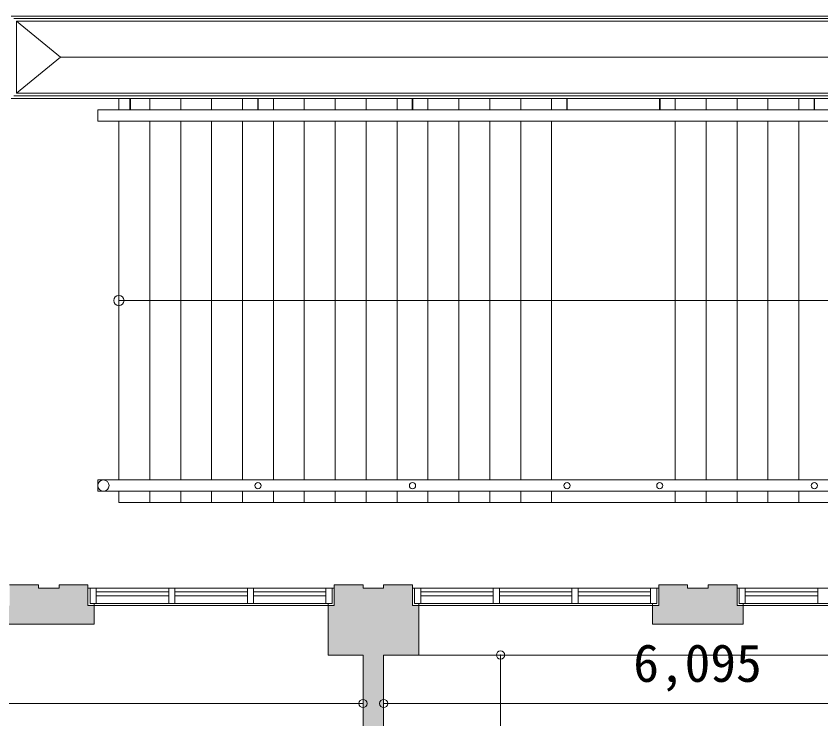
# Model space of a CAD drawing. Units: millimetres at full size, sheet at 1:200; details may follow other scales. Extents: x -96239 to 62349, y -170536 to 17264.
# Drawn here: x -17784 to -9972, y -43087 to -36261 of the extents above; entities that cross this region are included whole.
import ezdxf
from ezdxf.enums import TextEntityAlignment as Align

# ---------------------------------------------------------------- set-up
doc = ezdxf.new("R2010")
doc.units = ezdxf.units.MM
doc.header["$LTSCALE"] = 200
doc.header["$PDMODE"] = 32
doc.header["$PDSIZE"] = 80
for name, color, linetype, lineweight in [('0-1_躯体', 7, 'Continuous', 9), ('0-2_建具', 7, 'Continuous', 9), ('0-5_設備機器', 7, 'Continuous', 9), ('0-6_寸法', 4, 'Continuous', 5)]:
    doc.layers.add(name, color=color, linetype=linetype, lineweight=lineweight)
doc.styles.add('ＭＳ ゴシック', font='')
doc.styles.get('ＭＳ ゴシック').set_extended_font_data('MS Gothic')

msp = doc.modelspace()

# ---------------------------------------------------------------- linework, layer by layer
at = {"layer": '0-1_躯体'}
for p, q in [((-17831.1, -36261.2), (-4486.1, -36261.2)), ((-17806.1, -36286.2), (-6839.6, -36286.2)), ((-17781.1, -36311.2), (-17781.1, -37011.2)), ((-17781.1, -36311.2), (-17351.1, -36661.2)), ((-6855.8, -36311.2), (-17781.1, -36311.2)), ((-17351.1, -36661.2), (-17781.1, -37011.2)), ((-7082.7, -36661.2), (-17351.1, -36661.2)), ((-7309.5, -37011.2), (-17781.1, -37011.2)), ((-17831.1, -37061.2), (-7342, -37061.2)), ((-7325.8, -37036.2), (-17806.1, -37036.2)), ((-17566.1, -41786.2), (-17846.1, -41786.2)), ((-17566.1, -41786.2), (-17566.1, -41816.2)), ((-17086.1, -41786.2), (-17086.1, -41986.2)), ((-14696.1, -41986.2), (-14696.1, -41786.2)), ((-14416.1, -41786.2), (-14696.1, -41786.2)), ((-14416.1, -41786.2), (-14416.1, -41816.2)), ((-14216.1, -41786.2), (-14216.1, -41816.2)), ((-14216.1, -41786.2), (-13936.1, -41786.2)), ((-13936.1, -41786.2), (-13936.1, -41986.2)), ((-11546.1, -41986.2), (-11546.1, -41786.2)), ((-11266.1, -41786.2), (-11546.1, -41786.2)), ((-11266.1, -41786.2), (-11266.1, -41816.2)), ((-14216.1, -41816.2), (-14416.1, -41816.2)), ((-14696.1, -41986.2), (-17086.1, -41986.2)), ((-17026.1, -42166.2), (-17026.1, -41986.2)), ((-14756.1, -42466.2), (-14756.1, -41986.2)), ((-11546.1, -41986.2), (-13936.1, -41986.2)), ((-13876.1, -42466.2), (-13876.1, -41986.2)), ((-11606.1, -42166.2), (-11606.1, -41986.2)), ((-8396.1, -41986.2), (-10786.1, -41986.2)), ((-10726.1, -42166.2), (-10726.1, -41986.2)), ((-17026.1, -42166.2), (-17906.1, -42166.2)), ((-10726.1, -42166.2), (-11606.1, -42166.2)), ((-14756.1, -42466.2), (-14416.1, -42466.2)), ((-14416.1, -43674.5), (-14416.1, -42466.2)), ((-14216.1, -43674.5), (-14216.1, -42466.2)), ((-13876.1, -42466.2), (-14216.1, -42466.2))]:
    msp.add_line(p, q, dxfattribs=at)
for points in [[(-17086.1, -41786.2), (-17366.1, -41786.2), (-17366.1, -41816.2), (-17566.1, -41816.2)], [(-10786.1, -41986.2), (-10786.1, -41786.2), (-11066.1, -41786.2), (-11066.1, -41816.2), (-11266.1, -41816.2)]]:
    msp.add_lwpolyline(points, dxfattribs=at)
at = {"layer": '0-1_躯体', "color": 9}
for points in [[(-17566.1, -41816.2), (-17566.1, -41786.2), (-17846.1, -41816.2), (-17846.1, -41786.2)], [(-17086.1, -41986.2), (-17086.1, -41786.2), (-17366.1, -41986.2), (-17366.1, -41786.2)], [(-14416.1, -41786.2), (-14696.2, -41786.2), (-14416.1, -41986.2), (-14696.2, -41986.2)], [(-13936.1, -41786.2), (-14216.1, -41786.2), (-13936.1, -42466.2), (-14216.1, -42466.2)], [(-11266.1, -41786.2), (-11546.2, -41786.2), (-11266.1, -41986.2), (-11546.2, -41986.2)], [(-11066.1, -41786.2), (-11066.1, -41986.2), (-10786, -41786.2), (-10786, -41986.2)], [(-17366.1, -41816.2), (-17846.2, -41816.2), (-17366.1, -41986.2), (-17846.2, -41986.2)], [(-14216.1, -41816.2), (-14416.1, -41816.2), (-14216.1, -42466.2), (-14416.1, -42466.2)], [(-11066.1, -41816.2), (-11266.1, -41816.2), (-11066.1, -41986.2), (-11266.1, -41986.2)], [(-17026.1, -41986.2), (-17906.1, -41986.2), (-17026.1, -42166.2), (-17906.1, -42166.2)], [(-14756.2, -41986.2), (-14756.2, -42466.2), (-14416.1, -41986.2), (-14416.1, -42466.2)], [(-13876.1, -41986.2), (-13936.1, -41986.2), (-13876.1, -42466.2), (-13936.1, -42466.2)], [(-10726.1, -41986.2), (-11606.1, -41986.2), (-10726.1, -42166.2), (-11606.1, -42166.2)], [(-14216.1, -42466.2), (-14416.1, -42466.2), (-14216.1, -48141.2), (-14416.1, -48141.2)]]:
    msp.add_solid(points, dxfattribs=at)
at = {"layer": '0-2_建具'}
for p, q in [((-16786.1, -37061.2), (-16786.1, -37171.2)), ((-7342, -37061.2), (-16786.1, -37061.2)), ((-16678.6, -37061.2), (-16678.6, -37171.2)), ((-16673.6, -37061.2), (-16673.6, -37171.2)), ((-16486.1, -37061.2), (-16486.1, -37171.2)), ((-16186.1, -37061.2), (-16186.1, -37171.2)), ((-15886.1, -37061.2), (-15886.1, -37171.2)), ((-15586.1, -37061.2), (-15586.1, -37171.2)), ((-15438.6, -37061.2), (-15438.6, -37171.2)), ((-15433.6, -37061.2), (-15433.6, -37171.2)), ((-15286.1, -37061.2), (-15286.1, -37171.2)), ((-14986.1, -37061.2), (-14986.1, -37171.2)), ((-14686.1, -37061.2), (-14686.1, -37171.2)), ((-14386.1, -37061.2), (-14386.1, -37171.2)), ((-14086.1, -37061.2), (-14086.1, -37171.2)), ((-13938.6, -37061.2), (-13938.6, -37171.2)), ((-13933.6, -37061.2), (-13933.6, -37171.2)), ((-13786.1, -37061.2), (-13786.1, -37171.2)), ((-13486.1, -37061.2), (-13486.1, -37171.2)), ((-13186.1, -37061.2), (-13186.1, -37171.2)), ((-12886.1, -37061.2), (-12886.1, -37171.2)), ((-12586.1, -37061.2), (-12586.1, -37171.2)), ((-12438.6, -37061.2), (-12438.6, -37171.2)), ((-12433.6, -37061.2), (-12433.6, -37171.2)), ((-11538.6, -37061.2), (-11538.6, -37171.2)), ((-11533.6, -37061.2), (-11533.6, -37171.2)), ((-11386.1, -37061.2), (-11386.1, -37171.2)), ((-11086.1, -37061.2), (-11086.1, -37171.2)), ((-10786.1, -37061.2), (-10786.1, -37171.2)), ((-10486.1, -37061.2), (-10486.1, -37171.2)), ((-10186.1, -37061.2), (-10186.1, -37171.2)), ((-10038.6, -37061.2), (-10038.6, -37171.2)), ((-10033.6, -37061.2), (-10033.6, -37171.2)), ((-16991.1, -37281.2), (-16991.1, -37171.2)), ((-16991.1, -37171.2), (-7413.3, -37171.2)), ((-16991.1, -37281.2), (-7484.6, -37281.2)), ((-16786.1, -37281.2), (-16786.1, -40766.2)), ((-16486.1, -37281.2), (-16486.1, -40766.2)), ((-16186.1, -37281.2), (-16186.1, -40766.2)), ((-15886.1, -37281.2), (-15886.1, -40766.2)), ((-15586.1, -37281.2), (-15586.1, -40766.2)), ((-15286.1, -37281.2), (-15286.1, -40766.2)), ((-14986.1, -37281.2), (-14986.1, -40766.2)), ((-14686.1, -37281.2), (-14686.1, -40766.2)), ((-14386.1, -37281.2), (-14386.1, -40766.2)), ((-14086.1, -37281.2), (-14086.1, -40766.2)), ((-13786.1, -37281.2), (-13786.1, -40766.2)), ((-13486.1, -37281.2), (-13486.1, -40766.2)), ((-13186.1, -37281.2), (-13186.1, -40766.2)), ((-12886.1, -37281.2), (-12886.1, -40766.2)), ((-12586.1, -37281.2), (-12586.1, -40766.2)), ((-11386.1, -37281.2), (-11386.1, -40766.2)), ((-11086.1, -37281.2), (-11086.1, -40766.2)), ((-10786.1, -37281.2), (-10786.1, -40766.2)), ((-10486.1, -37281.2), (-10486.1, -40766.2)), ((-10186.1, -37281.2), (-10186.1, -40766.2)), ((-9286.1, -39023.7), (-16786.1, -39023.7)), ((-16991.1, -40821.2), (-16991.1, -40766.2)), ((-16991.1, -40766.2), (-9743.5, -40766.2)), ((-16990.5, -40788.5), (-16990.5, -40876.2)), ((-16990.5, -40876.2), (-9814.8, -40876.2)), ((-16786.1, -40876.2), (-16786.1, -40986.2)), ((-16486.1, -40876.2), (-16486.1, -40986.2)), ((-16186.1, -40876.2), (-16186.1, -40986.2)), ((-15886.1, -40876.2), (-15886.1, -40986.2)), ((-15586.1, -40876.2), (-15586.1, -40986.2)), ((-15286.1, -40876.2), (-15286.1, -40986.2)), ((-14986.1, -40876.2), (-14986.1, -40986.2)), ((-14686.1, -40876.2), (-14686.1, -40986.2)), ((-14386.1, -40876.2), (-14386.1, -40986.2)), ((-14086.1, -40876.2), (-14086.1, -40986.2)), ((-13786.1, -40876.2), (-13786.1, -40986.2)), ((-13486.1, -40876.2), (-13486.1, -40986.2)), ((-13186.1, -40876.2), (-13186.1, -40986.2)), ((-12886.1, -40876.2), (-12886.1, -40986.2)), ((-12586.1, -40876.2), (-12586.1, -40986.2)), ((-11386.1, -40876.2), (-11386.1, -40986.2)), ((-11086.1, -40876.2), (-11086.1, -40986.2)), ((-10786.1, -40876.2), (-10786.1, -40986.2)), ((-10486.1, -40876.2), (-10486.1, -40986.2)), ((-10186.1, -40876.2), (-10186.1, -40986.2)), ((-16786.1, -40986.2), (-9886.1, -40986.2)), ((-17050.8, -41816.2), (-17086, -41816.2)), ((-17086, -41986.2), (-17086, -41816.2)), ((-17066.1, -41816.2), (-17066.1, -41966.2)), ((-17050.8, -41816.2), (-14696.2, -41816.2)), ((-17006.1, -41816.2), (-17006.1, -41966.2)), ((-17006.1, -41853.7), (-16302.4, -41853.7)), ((-16302.4, -41816.2), (-16302.4, -41966.2)), ((-16242.4, -41816.2), (-16242.4, -41966.2)), ((-16242.4, -41853.7), (-15539.1, -41853.7)), ((-15539.1, -41816.2), (-15539.1, -41966.2)), ((-15479.1, -41816.2), (-15479.1, -41966.2)), ((-14776.1, -41853.7), (-15479.1, -41853.7)), ((-14776.1, -41816.2), (-14776.1, -41966.2)), ((-14716.1, -41816.2), (-14716.1, -41966.2)), ((-14696.2, -41986.2), (-14696.2, -41816.2)), ((-13900.8, -41816.2), (-13936, -41816.2)), ((-13936, -41986.2), (-13936, -41816.2)), ((-13916.1, -41816.2), (-13916.1, -41966.2)), ((-13900.8, -41816.2), (-11546.2, -41816.2)), ((-13856.1, -41816.2), (-13856.1, -41966.2)), ((-13856.1, -41853.7), (-13152.4, -41853.7)), ((-13152.4, -41816.2), (-13152.4, -41966.2)), ((-13092.4, -41816.2), (-13092.4, -41966.2)), ((-13092.4, -41853.7), (-12389.1, -41853.7)), ((-12389.1, -41816.2), (-12389.1, -41966.2)), ((-12329.1, -41816.2), (-12329.1, -41966.2)), ((-11626.1, -41853.7), (-12329.1, -41853.7)), ((-11626.1, -41816.2), (-11626.1, -41966.2)), ((-11566.1, -41816.2), (-11566.1, -41966.2)), ((-11546.2, -41986.2), (-11546.2, -41816.2)), ((-10750.8, -41816.2), (-10786, -41816.2)), ((-10786, -41986.2), (-10786, -41816.2)), ((-10766.1, -41816.2), (-10766.1, -41966.2)), ((-10750.8, -41816.2), (-8396.2, -41816.2)), ((-10706.1, -41816.2), (-10706.1, -41966.2)), ((-10706.1, -41853.7), (-10002.4, -41853.7)), ((-10002.4, -41816.2), (-10002.4, -41966.2)), ((-17006.1, -41891.2), (-16302.4, -41891.2)), ((-16242.4, -41891.2), (-15539.1, -41891.2)), ((-14776.1, -41891.2), (-15479.1, -41891.2)), ((-13856.1, -41891.2), (-13152.4, -41891.2)), ((-13092.4, -41891.2), (-12389.1, -41891.2)), ((-11626.1, -41891.2), (-12329.1, -41891.2)), ((-10706.1, -41891.2), (-10002.4, -41891.2)), ((-17086, -41986.2), (-14716.1, -41986.2)), ((-14716.1, -41966.2), (-17066.1, -41966.2)), ((-17026.1, -41986.2), (-17026.1, -41966.2)), ((-14756.2, -41966.2), (-14756.2, -41986.2)), ((-14696.2, -41986.2), (-14756.2, -41986.2)), ((-13936, -41986.2), (-11566.1, -41986.2)), ((-11566.1, -41966.2), (-13916.1, -41966.2)), ((-13876.1, -41986.2), (-13876.1, -41966.2)), ((-11606.2, -41966.2), (-11606.2, -41986.2)), ((-11546.2, -41986.2), (-11606.2, -41986.2)), ((-10786, -41986.2), (-8416.1, -41986.2)), ((-8416.1, -41966.2), (-10766.1, -41966.2)), ((-10726.1, -41986.2), (-10726.1, -41966.2))]:
    msp.add_line(p, q, dxfattribs=at)
msp.add_lwpolyline([(1813.9, -37181.3), (1813.9, -36261.2), (-17831.1, -36261.2)], dxfattribs=at)
for centre, radius in [((-16786.1, -39023.7), 50), ((-16936.1, -40821.2), 55), ((-15436.1, -40821.2), 30), ((-13936.1, -40821.2), 30), ((-12436.1, -40821.2), 30), ((-11536.1, -40821.2), 30), ((-10036.1, -40821.2), 30)]:
    msp.add_circle(centre, radius, dxfattribs=at)
at = {"layer": '0-5_設備機器'}
for p, q in [((-13876.1, -42068.1), (-13876.1, -41986.2)), ((-13876.1, -42466.2), (-13876.1, -41986.2)), ((-11606.2, -41986.2), (-13876.1, -41986.2)), ((-8456.1, -42466.2), (-13876.1, -42466.2))]:
    msp.add_line(p, q, dxfattribs=at)
for points in [[(-11606.2, -41986.2), (-11606.2, -42166.2), (-10726.1, -42166.2)], [(-10726.1, -42166.2), (-10726.1, -41986.2), (-8456.2, -41986.2)]]:
    msp.add_lwpolyline(points, dxfattribs=at)
at = {"layer": '0-6_寸法'}
for p, q in [((-13081.7, -42466.2), (-13081.7, -48591.2)), ((-14416.1, -42937.2), (-27096.1, -42937.2)), ((-14216.1, -42937.2), (-8121.1, -42937.2))]:
    msp.add_line(p, q, dxfattribs=at)
for p in [(-13081.7, -42466.2), (-14416.1, -42937.2), (-14216.1, -42937.2)]:
    msp.add_point(p, dxfattribs=at)

# ---------------------------------------------------------------- texts
at = {"layer": '0-6_寸法', "style": 'ＭＳ ゴシック'}
msp.add_text('6,095', height=366.6, dxfattribs=at).set_placement((-11793.6, -42837.2), align=Align.BOTTOM_LEFT)

doc.saveas('drawing.dxf')
